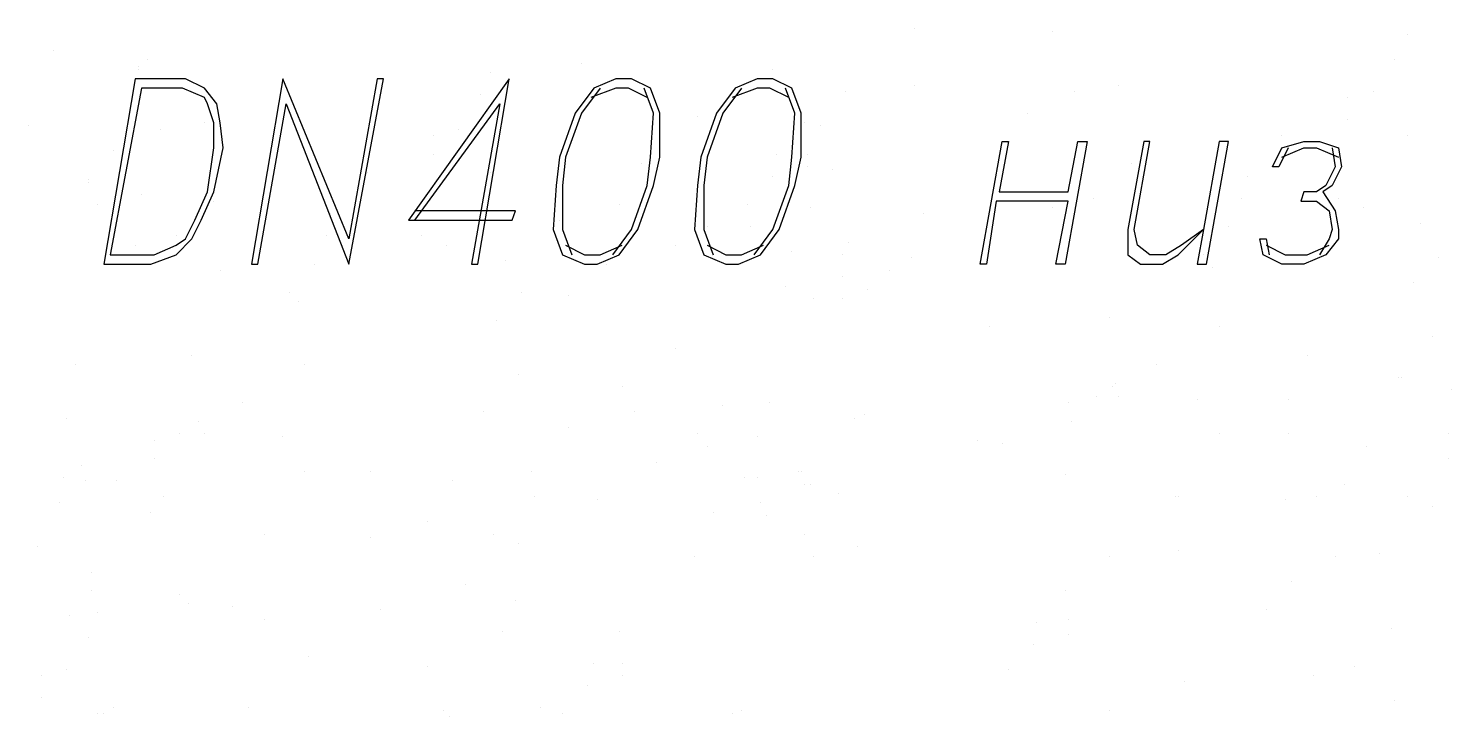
# Model space of a CAD drawing. Header units: millimetres. Extents: x 4241 to 6572, y 870 to 1291.
# Drawn here: x 5137.98 to 5157.16, y 895.76 to 905.03 of the extents above; entities that cross this region are included whole.
import ezdxf

# ---------------------------------------------------------------- set-up
doc = ezdxf.new("R2010")
doc.units = ezdxf.units.MM
doc.layers.add('PDF _0', color=7, linetype='Continuous')

msp = doc.modelspace()

# ---------------------------------------------------------------- linework, layer by layer
at = {"layer": 'PDF _0', "lineweight": 9}
for points in [[(5149.9215, 905.0336), (5149.9215, 905.0336)], [(5151.7842, 904.9912), (5151.7842, 904.9912)], [(5156.5681, 904.9489), (5156.5681, 904.9489)], [(5138.3218, 904.7372), (5138.3218, 904.7372)], [(5139.4648, 904.5255), (5139.4648, 904.5255)], [(5139.4648, 904.4832), (5139.4648, 904.4832)], [(5139.5918, 904.6102), (5139.5918, 904.6102)], [(5144.2063, 904.4409), (5144.2063, 904.4409)], [(5145.434, 904.5679), (5145.434, 904.5679)], [(5148.0164, 904.4832), (5148.0164, 904.4832)], [(5156.3987, 904.6102), (5156.3987, 904.6102)], [(5149.9215, 904.2715), (5149.9215, 904.2715)], [(5152.6733, 904.2715), (5152.6733, 904.2715)], [(5144.0793, 904.1445), (5144.0793, 904.1445)], [(5148.9901, 904.1869), (5148.9901, 904.1869)], [(5152.0806, 904.1869), (5152.0806, 904.1869)], [(5155.7637, 904.1022), (5155.7637, 904.1022)], [(5156.1024, 904.1869), (5156.1024, 904.1869)], [(5147.0004, 903.8482), (5147.0004, 903.8482)], [(5151.4456, 903.8905), (5151.4456, 903.8905)], [(5137.9831, 903.7212), (5137.9831, 903.7212)], [(5139.7612, 903.6788), (5139.7612, 903.6788)], [(5140.3538, 903.7635), (5140.3538, 903.7635)], [(5143.783, 903.6788), (5143.783, 903.6788)], [(5148.4398, 903.7635), (5148.4398, 903.7635)], [(5148.6515, 903.7212), (5148.6515, 903.7212)], [(5155.7637, 903.8058), (5155.7637, 903.8058)], [(5143.4443, 903.5942), (5143.4443, 903.5942)], [(5151.1069, 903.5095), (5151.1069, 903.5095)], [(5154.8747, 903.5942), (5154.8747, 903.5942)], [(5156.5681, 903.5942), (5156.5681, 903.5942)], [(5139.1261, 903.3825), (5139.1261, 903.3825)], [(5143.4443, 903.3402), (5143.4443, 903.3402)], [(5148.0588, 903.3402), (5148.0588, 903.3402)], [(5148.4821, 903.3402), (5148.4821, 903.3402)], [(5142.5553, 903.0862), (5142.5553, 903.0862)], [(5144.2063, 903.0862), (5144.2063, 903.0862)], [(5146.2384, 903.2132), (5146.2384, 903.2132)], [(5148.4821, 903.1708), (5148.4821, 903.1708)], [(5148.8208, 903.1285), (5148.8208, 903.1285)], [(5152.8426, 903.2132), (5152.8426, 903.2132)], [(5138.7875, 903.0015), (5138.7875, 903.0015)], [(5138.7875, 902.9592), (5138.7875, 902.9592)], [(5148.0164, 903.0438), (5148.0164, 903.0438)], [(5154.409, 903.0438), (5154.409, 903.0438)], [(5139.5071, 902.7898), (5139.5071, 902.7898)], [(5140.4808, 902.7051), (5140.4808, 902.7051)], [(5152.3346, 902.7475), (5152.3346, 902.7475)], [(5154.3243, 902.7475), (5154.3243, 902.7475)], [(5155.6367, 902.7475), (5155.6367, 902.7475)], [(5138.9145, 902.6628), (5138.9145, 902.6628)], [(5142.0472, 902.5358), (5142.0472, 902.5358)], [(5145.942, 902.6628), (5145.942, 902.6628)], [(5147.6778, 902.6628), (5147.6778, 902.6628)], [(5148.5245, 902.6205), (5148.5245, 902.6205)], [(5150.0485, 902.5358), (5150.0485, 902.5358)], [(5151.7842, 902.6205), (5151.7842, 902.6205)], [(5155.9754, 902.6205), (5155.9754, 902.6205)], [(5145.1377, 902.4511), (5145.1377, 902.4511)], [(5147.1274, 902.3665), (5147.1274, 902.3665)], [(5147.7201, 902.3665), (5147.7201, 902.3665)], [(5154.155, 902.3665), (5154.155, 902.3665)], [(5156.7374, 902.4088), (5156.7374, 902.4088)], [(5139.9728, 902.2395), (5139.9728, 902.2395)], [(5142.0049, 902.2395), (5142.0049, 902.2395)], [(5143.2749, 902.2395), (5143.2749, 902.2395)], [(5149.0325, 902.1548), (5149.0325, 902.1548)], [(5152.8849, 902.2818), (5152.8849, 902.2818)], [(5139.4225, 902.1125), (5139.4225, 902.1125)], [(5143.6136, 902.1125), (5143.6136, 902.1125)], [(5146.7041, 902.1125), (5146.7041, 902.1125)], [(5148.2705, 902.0278), (5148.2705, 902.0278)], [(5148.9478, 901.9855), (5148.9478, 901.9855)], [(5149.8792, 901.9431), (5149.8792, 901.9431)], [(5153.8163, 901.9855), (5153.8163, 901.9855)], [(5156.9914, 901.9431), (5156.9914, 901.9431)], [(5140.5655, 901.7738), (5140.5655, 901.7738)], [(5141.8356, 901.8584), (5141.8356, 901.8584)], [(5144.418, 901.9008), (5144.418, 901.9008)], [(5145.7727, 901.8584), (5145.7727, 901.8584)], [(5149.5828, 901.7738), (5149.5828, 901.7738)], [(5153.9433, 901.8161), (5153.9433, 901.8161)], [(5148.1858, 901.5621), (5148.1858, 901.5621)], [(5148.9478, 901.6891), (5148.9478, 901.6891)], [(5156.6527, 901.6044), (5156.6527, 901.6044)], [(5141.4969, 901.4774), (5141.4969, 901.4774)], [(5141.6239, 901.3504), (5141.6239, 901.3504)], [(5144.6297, 901.4774), (5144.6297, 901.4774)], [(5145.2647, 901.4351), (5145.2647, 901.4351)], [(5148.5668, 901.3928), (5148.5668, 901.3928)], [(5148.9478, 901.3928), (5148.9478, 901.3928)], [(5149.2865, 901.5198), (5149.2865, 901.5198)], [(5144.291, 901.0964), (5144.291, 901.0964)], [(5150.9375, 901.0118), (5150.9375, 901.0118)], [(5152.5463, 901.1388), (5152.5463, 901.1388)], [(5154.028, 901.0118), (5154.028, 901.0118)], [(5156.9067, 900.8847), (5156.9067, 900.8847)], [(5140.1845, 900.6307), (5140.1845, 900.6307)], [(5146.7041, 900.7154), (5146.7041, 900.7154)], [(5155.2134, 900.6307), (5155.2134, 900.6307)], [(5138.6181, 900.5037), (5138.6181, 900.5037)], [(5141.7086, 900.5037), (5141.7086, 900.5037)], [(5153.1813, 900.5037), (5153.1813, 900.5037)], [(5144.5873, 900.3767), (5144.5873, 900.3767)], [(5145.9844, 900.2074), (5145.9844, 900.2074)], [(5152.5886, 900.2074), (5152.5886, 900.2074)], [(5152.6309, 900.2497), (5152.6309, 900.2497)], [(5156.4411, 900.3344), (5156.4411, 900.3344)], [(5156.4834, 900.3344), (5156.4834, 900.3344)], [(5152.3769, 900.0804), (5152.3769, 900.0804)], [(5152.6733, 900.0804), (5152.6733, 900.0804)], [(5153.7316, 900.038), (5153.7316, 900.038)], [(5154.9593, 900.038), (5154.9593, 900.038)], [(5157.1608, 900.1651), (5157.1608, 900.1651)], [(5140.8619, 899.9957), (5140.8619, 899.9957)], [(5144.1216, 899.8687), (5144.1216, 899.8687)], [(5146.1537, 899.8687), (5146.1537, 899.8687)], [(5147.3391, 899.9534), (5147.3391, 899.9534)], [(5147.9741, 899.9957), (5147.9741, 899.9957)], [(5149.2442, 899.8264), (5149.2442, 899.8264)], [(5151.9959, 899.9957), (5151.9959, 899.9957)], [(5138.4911, 899.784), (5138.4911, 899.784)], [(5140.2692, 899.7417), (5140.2692, 899.7417)], [(5145.2647, 899.657), (5145.2647, 899.657)], [(5149.1171, 899.784), (5149.1171, 899.784)], [(5152.0382, 899.7417), (5152.0382, 899.7417)], [(5139.6765, 899.4877), (5139.6765, 899.4877)], [(5140.0152, 899.5724), (5140.0152, 899.5724)], [(5140.3538, 899.5724), (5140.3538, 899.5724)], [(5141.4122, 899.53), (5141.4122, 899.53)], [(5147.0004, 899.5724), (5147.0004, 899.5724)], [(5147.8048, 899.53), (5147.8048, 899.53)], [(5150.7682, 899.4877), (5150.7682, 899.4877)], [(5151.1069, 899.4454), (5151.1069, 899.4454)], [(5154.028, 899.5724), (5154.028, 899.5724)], [(5154.9593, 899.5724), (5154.9593, 899.5724)], [(5157.1184, 899.5724), (5157.1184, 899.5724)], [(5147.1274, 899.403), (5147.1274, 899.403)], [(5156.0177, 899.403), (5156.0177, 899.403)], [(5138.7028, 899.149), (5138.7028, 899.149)], [(5139.6765, 899.2337), (5139.6765, 899.2337)], [(5141.7086, 899.0643), (5141.7086, 899.0643)], [(5142.5976, 899.0643), (5142.5976, 899.0643)], [(5144.7567, 899.0643), (5144.7567, 899.0643)], [(5146.4501, 899.1914), (5146.4501, 899.1914)], [(5148.3551, 899.0643), (5148.3551, 899.0643)], [(5148.3975, 899.0643), (5148.3975, 899.0643)], [(5157.1184, 899.2337), (5157.1184, 899.2337)], [(5138.4488, 898.9797), (5138.4488, 898.9797)], [(5138.7451, 898.9373), (5138.7451, 898.9373)], [(5139.1685, 898.9373), (5139.1685, 898.9373)], [(5143.6983, 898.9373), (5143.6983, 898.9373)], [(5147.6354, 898.9797), (5147.6354, 898.9797)], [(5147.8048, 898.9797), (5147.8048, 898.9797)], [(5148.4398, 898.895), (5148.4398, 898.895)], [(5148.5245, 898.895), (5148.5245, 898.895)], [(5151.9536, 899.022), (5151.9536, 899.022)], [(5155.7214, 898.895), (5155.7214, 898.895)], [(5139.8035, 898.7257), (5139.8035, 898.7257)], [(5144.799, 898.7257), (5144.799, 898.7257)], [(5145.6457, 898.6833), (5145.6457, 898.6833)], [(5148.9055, 898.768), (5148.9055, 898.768)], [(5153.4353, 898.7257), (5153.4353, 898.7257)], [(5153.4776, 898.7257), (5153.4776, 898.7257)], [(5154.917, 898.6833), (5154.917, 898.6833)], [(5155.3404, 898.7257), (5155.3404, 898.7257)], [(5156.5681, 898.7257), (5156.5681, 898.7257)], [(5138.4064, 898.641), (5138.4064, 898.641)], [(5139.6342, 898.514), (5139.6342, 898.514)], [(5147.2121, 898.514), (5147.2121, 898.514)], [(5147.8471, 898.641), (5147.8471, 898.641)], [(5156.9067, 898.5987), (5156.9067, 898.5987)], [(5143.3596, 898.387), (5143.3596, 898.387)], [(5147.9318, 898.4717), (5147.9318, 898.4717)], [(5141.1582, 898.2177), (5141.1582, 898.2177)], [(5142.5976, 898.1753), (5142.5976, 898.1753)], [(5144.2486, 898.2177), (5144.2486, 898.2177)], [(5144.5873, 898.0906), (5144.5873, 898.0906)], [(5148.4398, 898.2177), (5148.4398, 898.2177)], [(5138.1101, 898.0483), (5138.1101, 898.0483)], [(5146.9581, 897.9213), (5146.9581, 897.9213)], [(5148.5668, 897.9213), (5148.5668, 897.9213)], [(5149.1595, 898.0483), (5149.1595, 898.0483)], [(5152.5463, 897.9213), (5152.5463, 897.9213)], [(5153.4776, 898.006), (5153.4776, 898.006)], [(5155.5944, 897.9213), (5155.5944, 897.9213)], [(5156.1871, 897.9636), (5156.1871, 897.9636)], [(5138.8298, 897.7096), (5138.8298, 897.7096)], [(5138.8298, 897.7096), (5138.8298, 897.7096)], [(5143.8676, 897.5403), (5143.8676, 897.5403)], [(5155.0017, 897.5826), (5155.0017, 897.5826)], [(5138.8298, 897.4556), (5138.8298, 897.4556)], [(5140.0152, 897.4133), (5140.0152, 897.4133)], [(5144.545, 897.3286), (5144.545, 897.3286)], [(5151.9536, 897.4556), (5151.9536, 897.4556)], [(5138.9145, 897.1593), (5138.9145, 897.1593)], [(5140.1422, 897.2863), (5140.1422, 897.2863)], [(5140.7349, 897.244), (5140.7349, 897.244)], [(5142.7246, 897.2016), (5142.7246, 897.2016)], [(5154.663, 897.2016), (5154.663, 897.2016)], [(5138.5334, 897.1169), (5138.5334, 897.1169)], [(5141.1582, 897.0746), (5141.1582, 897.0746)], [(5151.5726, 897.0323), (5151.5726, 897.0323)], [(5151.9959, 897.0746), (5151.9959, 897.0746)], [(5156.3564, 896.9476), (5156.3564, 896.9476)], [(5138.7875, 896.8206), (5138.7875, 896.8206)], [(5144.3756, 896.9053), (5144.3756, 896.9053)], [(5145.942, 896.9053), (5145.942, 896.9053)], [(5151.9959, 896.8629), (5151.9959, 896.8629)], [(5141.7509, 896.5666), (5141.7509, 896.5666)], [(5151.5302, 896.7359), (5151.5302, 896.7359)], [(5138.4911, 896.3973), (5138.4911, 896.3973)], [(5143.3596, 896.4396), (5143.3596, 896.4396)], [(5145.6034, 896.4819), (5145.6034, 896.4819)], [(5145.9844, 896.4819), (5145.9844, 896.4819)], [(5151.1916, 896.3973), (5151.1916, 896.3973)], [(5155.8484, 896.4396), (5155.8484, 896.4396)], [(5138.1524, 896.3126), (5138.1524, 896.3126)], [(5145.5187, 896.1856), (5145.5187, 896.1856)], [(5145.9844, 896.3126), (5145.9844, 896.3126)], [(5153.5623, 896.2279), (5153.5623, 896.2279)], [(5155.298, 896.3126), (5155.298, 896.3126)], [(5138.1524, 896.0162), (5138.1524, 896.0162)], [(5138.9145, 895.8046), (5138.9145, 895.8046)], [(5138.9145, 895.8046), (5138.9145, 895.8046)], [(5138.9991, 895.8046), (5138.9991, 895.8046)], [(5139.1261, 895.8892), (5139.1261, 895.8892)], [(5140.9465, 895.8892), (5140.9465, 895.8892)], [(5143.5713, 895.8469), (5143.5713, 895.8469)], [(5144.8837, 895.8892), (5144.8837, 895.8892)], [(5145.18, 895.8046), (5145.18, 895.8046)], [(5147.4661, 895.8046), (5147.4661, 895.8046)], [(5147.5931, 895.8469), (5147.5931, 895.8469)], [(5152.5463, 895.8469), (5152.5463, 895.8469)], [(5156.3987, 895.9739), (5156.3987, 895.9739)], [(5143.656, 895.7622), (5143.656, 895.7622)]]:
    msp.add_lwpolyline(points, dxfattribs=at)
at = {"layer": 'PDF _0', "lineweight": 25}
for points in [[(5138.9991, 901.8584), (5139.6342, 901.8584), (5139.9728, 901.9855), (5140.1845, 902.1971), (5140.3115, 902.4511), (5140.4808, 902.8321), (5140.6079, 903.4248), (5140.5655, 903.7635), (5140.5232, 904.0175), (5140.3538, 904.2292), (5140.0998, 904.3562), (5139.4225, 904.3562)], [(5139.0838, 901.9855), (5139.6765, 901.9855), (5139.9728, 902.1125), (5140.0998, 902.1971), (5140.2268, 902.4511), (5140.3962, 902.8321), (5140.4808, 903.4248), (5140.4808, 903.7635), (5140.3962, 904.0175), (5140.3538, 904.1022), (5140.0575, 904.2292), (5139.5071, 904.2292)], [(5142.3012, 901.8584), (5142.7669, 904.3562), (5142.6823, 904.3562), (5142.3012, 902.1971), (5141.4122, 904.3562), (5140.9889, 901.8584), (5141.0735, 901.8584), (5141.4545, 904.0175)], [(5145.8997, 904.3562), (5145.6034, 904.2292), (5145.3493, 903.8905), (5145.1377, 903.2978), (5145.0953, 902.9168), (5145.053, 902.3241), (5145.18, 901.9855), (5145.4764, 901.8584), (5145.6457, 901.8584), (5145.942, 901.9855), (5146.196, 902.3241), (5146.4077, 902.9168), (5146.4924, 903.2978), (5146.4924, 903.8905), (5146.3654, 904.2292), (5146.1114, 904.3562)], [(5147.8048, 904.3562), (5147.5084, 904.2292), (5147.2544, 903.8905), (5147.0427, 903.2978), (5147.0004, 902.9168), (5146.9581, 902.3241), (5147.0851, 901.9855), (5147.3814, 901.8584), (5147.5508, 901.8584), (5147.8471, 901.9855), (5148.1011, 902.3241), (5148.3128, 902.9168), (5148.3975, 903.2978), (5148.3975, 903.8905), (5148.2705, 904.2292), (5148.0164, 904.3562)], [(5150.8952, 901.8584), (5150.8105, 901.8584), (5151.1069, 903.5095), (5151.1916, 903.5095), (5151.0645, 902.8321), (5151.9959, 902.8321), (5152.1229, 903.5095), (5152.2499, 903.5095), (5151.9536, 901.8584), (5151.8266, 901.8584), (5151.9959, 902.7051), (5151.0222, 902.7051)], [(5153.8163, 902.3241), (5153.52, 902.1125), (5153.3083, 901.9855), (5153.0966, 901.9855), (5152.9273, 902.1125), (5152.8849, 902.3241), (5153.0966, 903.5095), (5153.0119, 903.5095), (5152.8003, 902.3241), (5152.8003, 901.9855), (5152.9696, 901.8584), (5153.266, 901.8584), (5153.4776, 901.9855), (5153.8163, 902.3241), (5153.7316, 901.8584), (5153.8586, 901.8584), (5154.155, 903.5095), (5154.028, 903.5095)]]:
    msp.add_lwpolyline(points, close=True, dxfattribs=at)
for points in [[(5143.1903, 902.4511), (5144.3333, 904.0175), (5143.9523, 901.8584), (5144.037, 901.8584), (5144.4603, 904.3562), (5143.1056, 902.4511), (5144.5027, 902.4511), (5144.545, 902.5781), (5143.1903, 902.5781)], [(5145.688, 904.2292), (5145.434, 903.8905), (5145.2223, 903.2978), (5145.18, 902.9168), (5145.18, 902.3241), (5145.307, 901.9855)], [(5146.323, 904.1022), (5146.069, 904.2292), (5145.8997, 904.2292), (5145.561, 904.1022)], [(5145.8574, 901.9855), (5146.1114, 902.3241), (5146.323, 902.9168), (5146.3654, 903.2978), (5146.4077, 903.8905), (5146.2807, 904.2292)], [(5147.5931, 904.2292), (5147.3391, 903.8905), (5147.1274, 903.2978), (5147.0851, 902.9168), (5147.0851, 902.3241), (5147.2121, 901.9855)], [(5148.2281, 904.1022), (5147.9741, 904.2292), (5147.8048, 904.2292), (5147.4661, 904.1022)], [(5147.7624, 901.9855), (5148.0164, 902.3241), (5148.2281, 902.9168), (5148.2705, 903.2978), (5148.3128, 903.8905), (5148.1858, 904.2292)], [(5154.9593, 903.4248), (5154.8323, 903.1708), (5154.7477, 903.1708), (5154.8747, 903.4248), (5155.171, 903.5095), (5155.3827, 903.5095), (5155.6367, 903.4248), (5155.679, 903.1708), (5155.552, 902.9168), (5155.425, 902.8321), (5155.5944, 902.5781), (5155.6367, 902.3241), (5155.6367, 902.1971), (5155.4674, 901.9855), (5155.171, 901.8584), (5154.8747, 901.8584), (5154.6207, 901.9855), (5154.5783, 902.1971), (5154.663, 902.1971), (5154.7053, 901.9855)], [(5154.8747, 903.2978), (5155.171, 903.4248), (5155.3404, 903.4248), (5155.6367, 903.2978)], [(5155.552, 903.4248), (5155.5944, 903.1708), (5155.4674, 902.9168), (5155.3404, 902.8321), (5155.171, 902.8321), (5155.1287, 902.7051), (5155.3404, 902.7051), (5155.5097, 902.5781), (5155.552, 902.3241), (5155.5097, 902.1971), (5155.3827, 901.9855)], [(5145.2223, 902.1125), (5145.4764, 901.9855), (5145.688, 901.9855), (5145.9844, 902.1125)], [(5147.1274, 902.1125), (5147.3814, 901.9855), (5147.5931, 901.9855), (5147.8894, 902.1125)], [(5154.663, 902.1125), (5154.917, 901.9855), (5155.2134, 901.9855), (5155.5097, 902.1125)]]:
    msp.add_lwpolyline(points, dxfattribs=at)

doc.saveas('drawing.dxf')
